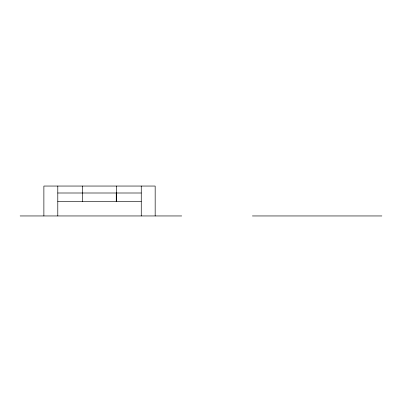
<?xml version="1.0" encoding="UTF-8"?>
<svg xmlns="http://www.w3.org/2000/svg" width="402" height="402" viewBox="0 0 402 402"><rect width="100%" height="100%" fill="white"/><g stroke="black" fill="none" stroke-linecap="round" stroke-linejoin="round"><path stroke-width="0.6" d="M57.793 193L141.258 193M57.793 201.693L141.258 201.693M20.1 215.954L181.724 215.954M252.376 215.954L381.9 215.954M155.167 215.954L155.167 186.046L43.878 186.046L43.878 215.954M141.258 186.046L141.258 215.954M116.389 186.046L116.389 201.693M116.253 193L116.253 201.693M82.309 186.046L82.309 201.693M57.793 186.046L57.793 215.954"/></g></svg>
